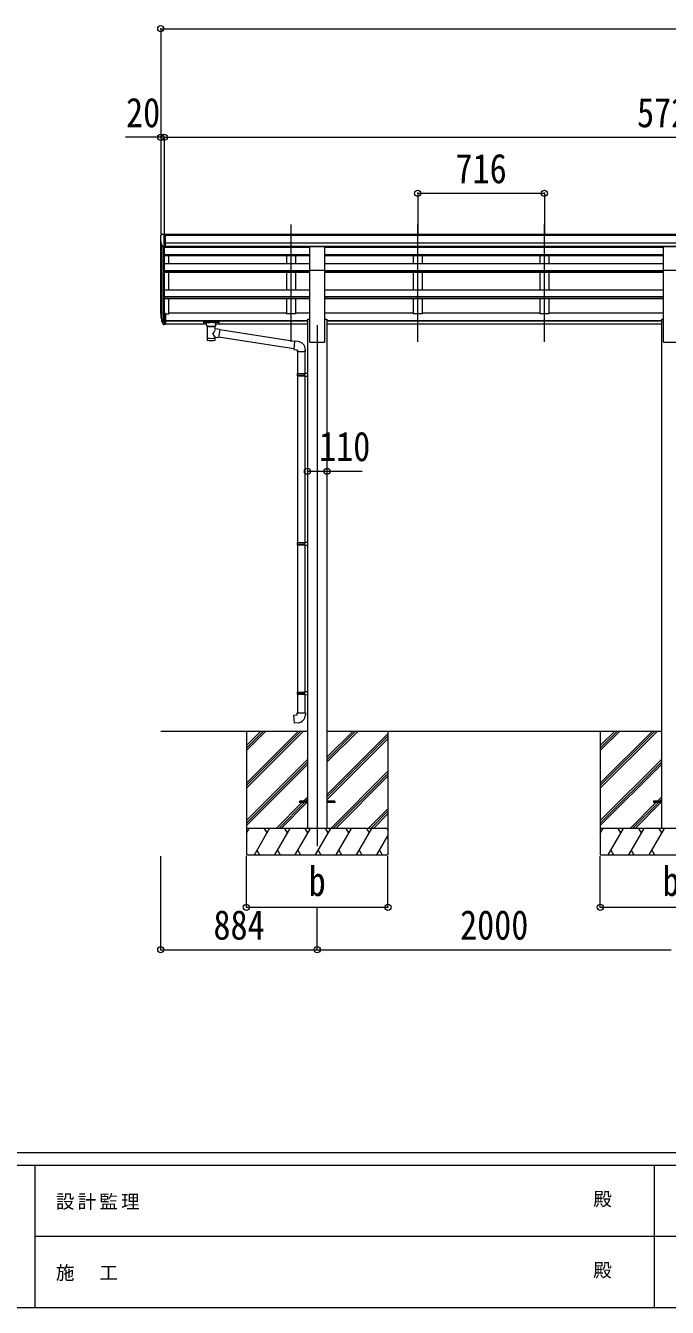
# Model space of a CAD drawing. Units: millimetres at full size, sheet at 1:35. Extents: x -9783 to 9892, y -6828 to 6752.
# Drawn here: x -4022 to -395, y -6828 to 421 of the extents above; entities that cross this region are included whole.
import ezdxf
from ezdxf.enums import TextEntityAlignment as Align

# ---------------------------------------------------------------- set-up
doc = ezdxf.new("R2010")
doc.units = ezdxf.units.MM
doc.header["$LTSCALE"] = 35
doc.header["$PDMODE"] = 32
doc.header["$PDSIZE"] = 35
for name, color, linetype, lineweight in [('0-0_0', 7, 'Continuous', 9), ('0-1_本体', 4, 'Continuous', 9), ('0-2_部品', 7, 'Continuous', 9), ('0-8_PARTS2', 2, 'Continuous', 9), ('0-A_寸法', 6, 'Continuous', 9), ('F-0_240', 7, 'Continuous', 9)]:
    doc.layers.add(name, color=color, linetype=linetype, lineweight=lineweight)
doc.styles.add('ＭＳ ゴシック', font='')
doc.styles.get('ＭＳ ゴシック').set_extended_font_data('MS Gothic')

msp = doc.modelspace()

# ---------------------------------------------------------------- linework, layer by layer
at = {"layer": '0-0_0'}
for p, q in [((-3258.13, -3569.07), (-2429.13, -3569.07)), ((-2774.13, -3569.07), (-2774.13, -4269.07)), ((-2774.13, -3863.25), (-2479.95, -3569.07)), ((-2774.13, -3877.39), (-2465.81, -3569.07)), ((-2774.13, -3891.53), (-2451.66, -3569.07)), ((-2774.13, -3679.4), (-2663.8, -3569.07)), ((-2774.13, -3665.26), (-2677.94, -3569.07)), ((-2774.13, -3651.12), (-2692.08, -3569.07)), ((-2319.13, -3744.9), (-2143.3, -3569.07)), ((-2319.13, -3730.76), (-2157.44, -3569.07)), ((-2319.13, -3716.62), (-2171.58, -3569.07)), ((-2319.13, -3569.07), (-429.13, -3569.07)), ((-2319.13, -3928.75), (-1974.13, -3583.75)), ((-2319.13, -3942.89), (-1974.13, -3597.89)), ((-2319.13, -3957.03), (-1974.13, -3612.04)), ((-1974.13, -3569.07), (-1974.13, -4269.07)), ((-774.13, -3569.07), (-774.13, -4269.07)), ((-774.13, -3863.25), (-479.95, -3569.07)), ((-774.13, -3877.39), (-465.81, -3569.07)), ((-774.13, -3891.53), (-451.66, -3569.07)), ((-774.13, -3679.4), (-663.8, -3569.07)), ((-774.13, -3665.26), (-677.94, -3569.07)), ((-774.13, -3651.12), (-692.08, -3569.07)), ((-2774.13, -4075.38), (-2429.13, -3730.38)), ((-2774.13, -4089.52), (-2429.13, -3744.53)), ((-2774.13, -4103.67), (-2429.13, -3758.67)), ((-774.13, -4075.38), (-429.13, -3730.38)), ((-774.13, -4089.52), (-429.13, -3744.53)), ((-774.13, -4103.67), (-429.13, -3758.67)), ((-2297.32, -4119.07), (-1974.13, -3795.88)), ((-2283.18, -4119.07), (-1974.13, -3810.03)), ((-2269.03, -4119.07), (-1974.13, -3824.17)), ((-2605.69, -4119.07), (-2460.19, -3973.57)), ((-2591.54, -4119.07), (-2446.04, -3973.57)), ((-2577.4, -4119.07), (-2431.9, -3973.57)), ((-2451.19, -3964.57), (-2429.13, -3942.51)), ((-2437.04, -3964.57), (-2429.13, -3956.66)), ((-605.69, -4119.07), (-460.19, -3973.57)), ((-591.54, -4119.07), (-446.04, -3973.57)), ((-577.4, -4119.07), (-431.9, -3973.57)), ((-451.19, -3964.57), (-429.13, -3942.51)), ((-437.04, -3964.57), (-429.13, -3956.66)), ((-2085.19, -4119.07), (-1974.13, -4008.01)), ((-2071.04, -4119.07), (-1974.13, -4022.16)), ((-2056.9, -4119.07), (-1974.13, -4036.3)), ((-1974.13, -4119.07), (-2774.13, -4119.07)), ((-2774.13, -4146.58), (-2758.25, -4119.07)), ((-2729.38, -4269.07), (-2642.78, -4119.07)), ((-2657.78, -4145.05), (-2672.78, -4119.07)), ((-2613.91, -4269.07), (-2527.31, -4119.07)), ((-2542.31, -4145.06), (-2557.31, -4119.07)), ((-2498.44, -4269.07), (-2411.84, -4119.07)), ((-2426.84, -4145.05), (-2441.84, -4119.07)), ((-2382.97, -4269.07), (-2296.37, -4119.07)), ((-2311.37, -4145.05), (-2326.37, -4119.07)), ((-2267.5, -4269.07), (-2180.9, -4119.07)), ((-2195.9, -4145.05), (-2210.9, -4119.07)), ((-2152.03, -4269.07), (-2065.43, -4119.07)), ((-2095.43, -4119.07), (-2080.43, -4145.05)), ((-1979.96, -4119.07), (-1974.13, -4129.17)), ((25.87, -4119.07), (-774.13, -4119.07)), ((-774.13, -4146.58), (-758.25, -4119.07)), ((-729.38, -4269.07), (-642.78, -4119.07)), ((-657.78, -4145.05), (-672.78, -4119.07)), ((-613.91, -4269.07), (-527.31, -4119.07)), ((-542.31, -4145.06), (-557.31, -4119.07)), ((-498.44, -4269.07), (-411.84, -4119.07)), ((-426.84, -4145.05), (-441.84, -4119.07)), ((-2036.56, -4269.07), (-1974.13, -4160.93)), ((-2774.13, -4269.07), (-1974.13, -4269.07)), ((-2714.38, -4243.09), (-2699.38, -4269.07)), ((-2598.91, -4243.09), (-2583.91, -4269.07)), ((-2483.44, -4243.09), (-2468.44, -4269.07)), ((-2367.97, -4243.09), (-2352.97, -4269.07)), ((-2252.5, -4243.09), (-2237.5, -4269.07)), ((-2137.03, -4243.09), (-2122.03, -4269.07)), ((-2021.56, -4243.09), (-2006.56, -4269.07)), ((-774.13, -4269.07), (25.87, -4269.07)), ((-714.38, -4243.09), (-699.38, -4269.07)), ((-598.91, -4243.09), (-583.91, -4269.07)), ((-483.44, -4243.09), (-468.44, -4269.07))]:
    msp.add_line(p, q, dxfattribs=at)
at = {"layer": '0-1_本体'}
for p, q in [((-3258.13, -1209.81), (-3258.13, -796.29)), ((-3231.63, -759.54), (2483.37, -759.54)), ((-3231.63, -764.9), (2483.37, -764.9)), ((-3253.84, -815.09), (-3253.84, -1234.07)), ((-3244.13, -830.45), (-3244.13, -1252.07)), ((-3238.13, -829.92), (-3238.13, -1207.64)), ((-3238.13, -831.42), (-2416.63, -831.42)), ((-3231.63, -808.42), (2483.37, -808.42)), ((-3231.63, -826.09), (2483.37, -826.09)), ((-2416.63, -828.46), (-3231.63, -828.46)), ((-2547.13, -828.46), (-2547.13, -831.42)), ((-2497.13, -828.46), (-2497.13, -831.42)), ((-2331.63, -828.46), (-416.63, -828.46)), ((-2331.63, -831.42), (-416.63, -831.42)), ((-1831.13, -828.46), (-1831.13, -831.42)), ((-1781.13, -828.46), (-1781.13, -831.42)), ((-1115.13, -828.46), (-1115.13, -831.42)), ((-1065.13, -828.46), (-1065.13, -831.42)), ((-3238.13, -873.37), (-2416.63, -873.37)), ((-3238.13, -875.07), (-2416.63, -875.07)), ((-3238.13, -878.85), (-2416.63, -878.85)), ((-3238.13, -924.28), (-2416.63, -924.28)), ((-3213.13, -924.28), (-3213.13, -878.85)), ((-2547.13, -878.85), (-2547.13, -924.28)), ((-2497.13, -878.85), (-2497.13, -924.28)), ((-2331.63, -873.37), (-416.63, -873.37)), ((-2331.63, -875.07), (-416.63, -875.07)), ((-2331.63, -878.85), (-416.63, -878.85)), ((-2331.63, -924.28), (-416.63, -924.28)), ((-1831.13, -878.85), (-1831.13, -924.28)), ((-1781.13, -878.85), (-1781.13, -924.28)), ((-1115.13, -878.85), (-1115.13, -924.28)), ((-1065.13, -878.85), (-1065.13, -924.28)), ((-3238.13, -964.86), (-2416.63, -964.86)), ((-3238.13, -966.55), (-2416.63, -966.55)), ((-3238.13, -973.42), (-2416.63, -973.42)), ((-3213.13, -1072.52), (-3213.13, -973.42)), ((-2547.13, -973.42), (-2547.13, -1072.52)), ((-2497.13, -973.42), (-2497.13, -1072.52)), ((-2416.63, -1369.07), (-2416.63, -962.12)), ((-2331.63, -1369.07), (-2331.63, -962.12)), ((-2331.63, -964.86), (-416.63, -964.86)), ((-2331.63, -966.55), (-416.63, -966.55)), ((-2331.63, -973.42), (-416.63, -973.42)), ((-1831.13, -973.42), (-1831.13, -1072.52)), ((-1781.13, -973.42), (-1781.13, -1072.52)), ((-1115.13, -973.42), (-1115.13, -1072.52)), ((-1065.13, -973.42), (-1065.13, -1072.52)), ((-416.63, -1369.07), (-416.63, -962.12)), ((-3238.13, -1072.52), (-2416.63, -1072.52)), ((-2331.63, -1072.52), (-416.63, -1072.52)), ((-3238.13, -1111.66), (-2416.63, -1111.66)), ((-3238.13, -1113.33), (-2416.63, -1113.33)), ((-3238.13, -1122.97), (-2416.63, -1122.97)), ((-3213.13, -1208.47), (-3213.13, -1122.97)), ((-2547.13, -1122.97), (-2547.13, -1208.47)), ((-2331.63, -1111.66), (-416.63, -1111.66)), ((-2331.63, -1113.33), (-416.63, -1113.33)), ((-2331.63, -1122.97), (-416.63, -1122.97)), ((-1831.13, -1122.97), (-1831.13, -1208.47)), ((-1115.13, -1122.97), (-1115.13, -1208.47)), ((-3231.63, -1208.47), (-3213.13, -1208.47)), ((-3213.13, -1203.25), (-2547.13, -1203.25)), ((-2497.13, -1203.25), (-2416.63, -1203.25)), ((-2331.63, -1203.25), (-1831.13, -1203.25)), ((-1781.13, -1203.25), (-1115.13, -1203.25)), ((-1065.13, -1203.25), (-416.63, -1203.25)), ((-3231.63, -1247.56), (-2429.13, -1247.56)), ((-3231.63, -1248.94), (-2429.13, -1248.94)), ((-3231.63, -1266.12), (-3000.13, -1266.12)), ((-2946.13, -1266.12), (-2429.13, -1266.12)), ((-2429.13, -1239.07), (-2429.13, -4119.07)), ((-2429.13, -1239.07), (-2416.63, -1239.07)), ((-2331.63, -1239.07), (-2319.13, -1239.07)), ((-2319.13, -1239.07), (-2319.13, -4119.07)), ((-2319.13, -1247.56), (-429.13, -1247.56)), ((-2319.13, -1248.94), (-429.13, -1248.94)), ((-2319.13, -1266.12), (-429.13, -1266.12)), ((-429.13, -1239.07), (-429.13, -4119.07)), ((-429.13, -1239.07), (-416.63, -1239.07)), ((-2416.63, -1369.07), (-2331.63, -1369.07)), ((-416.63, -1369.07), (-331.63, -1369.07))]:
    msp.add_line(p, q, dxfattribs=at)
for points in [[(-2497.13, -1122.97), (-2497.13, -1208.47), (-2547.13, -1208.47)], [(-1781.13, -1122.97), (-1781.13, -1208.47), (-1831.13, -1208.47)], [(-1065.13, -1122.97), (-1065.13, -1208.47), (-1115.13, -1208.47)]]:
    msp.add_lwpolyline(points, dxfattribs=at)
at = {"layer": '0-2_部品'}
for p, q in [((-3260.13, -767.3), (-3260.13, -767.93)), ((-3253.22, -758.5), (-3257.28, -764.31)), ((-3250.13, -757.93), (-3252.46, -758.08)), ((-3250.13, -757.93), (-3231.63, -757.93)), ((-3238.13, -830.92), (-3238.13, -757.93)), ((-3231.63, -757.93), (-3221.63, -758.02)), ((-3231.63, -829.92), (-3231.63, -757.93)), ((-3221.63, -760.12), (-3221.63, -758.02)), ((-3245.75, -829.1), (-3255.03, -813.04)), ((-3238.13, -830.92), (-3243.34, -830.6)), ((-3231.63, -829.92), (-3238.13, -829.92)), ((-2416.63, -827.96), (-2331.63, -827.96)), ((-2416.63, -962.11), (-2416.63, -827.96)), ((-2331.63, -962.11), (-2331.63, -827.96)), ((-416.63, -827.96), (-331.63, -827.96)), ((-416.63, -962.11), (-416.63, -827.96)), ((-2416.63, -962.11), (-2331.63, -962.11)), ((-416.63, -962.11), (-331.63, -962.11)), ((-3238.13, -1207.63), (-3238.13, -1269.51)), ((-3231.63, -1207.63), (-3238.13, -1207.63)), ((-3231.63, -1207.63), (-3231.63, -1268.69)), ((-3255.74, -1233.67), (-3245.57, -1252.84)), ((-3244.56, -1251.59), (-3254.32, -1233.18)), ((-3253.15, -1250.53), (-3245.57, -1268.01)), ((-3238.13, -1252.34), (-3243.26, -1252.34)), ((-3238.13, -1254.34), (-3242.97, -1254.34)), ((-3238.13, -1269.51), (-3242.97, -1269.51)), ((-3231.63, -1245.94), (-3238.13, -1245.94)), ((-3231.63, -1251.34), (-3238.13, -1251.34)), ((-3231.63, -1268.69), (-3238.13, -1268.69)), ((-3016.63, -1254.41), (-3016.63, -1265.17)), ((-3016.63, -1254.6), (-3016.63, -1256.14)), ((-3014.63, -1253.74), (-2931.63, -1253.74)), ((-3014.63, -1255.92), (-2931.63, -1255.92)), ((-3014.63, -1265.83), (-3000.13, -1265.83)), ((-3000.13, -1272.64), (-3000.13, -1262.36)), ((-2996.03, -1277.14), (-2996.04, -1357.43)), ((-2950.23, -1294.71), (-2950.23, -1277.13)), ((-2925.01, -1298.62), (-2950.23, -1294.71)), ((-2946.13, -1272.64), (-2946.13, -1262.36)), ((-2946.13, -1265.83), (-2931.63, -1265.83)), ((-2925.01, -1298.62), (-2932.03, -1343.88)), ((-2929.63, -1254.41), (-2929.63, -1265.17)), ((-2503.19, -1365.98), (-2925.3, -1300.5)), ((-2950.21, -1357.43), (-2950.23, -1340.8)), ((-2950.23, -1341.05), (-2932.03, -1343.88)), ((-2506.86, -1407.92), (-2931.74, -1342)), ((-2482.21, -1366.11), (-2503.04, -1364.28)), ((-2487.13, -1421.85), (-2441.13, -1421.85)), ((-2485.13, -1412.99), (-2485.13, -1546.98)), ((-2443.13, -1412.99), (-2443.13, -1544.43)), ((-2441.13, -1421.85), (-2441.13, -1410.93)), ((-2487.13, -1548.98), (-2486.13, -1546.98)), ((-2487.13, -1548.98), (-2443.13, -1548.98)), ((-2487.13, -1548.98), (-2487.13, -1556.98)), ((-2487.13, -1556.98), (-2443.13, -1556.98)), ((-2487.13, -1556.98), (-2486.13, -1558.98)), ((-2486.13, -1546.98), (-2443.13, -1546.98)), ((-2486.13, -1558.98), (-2443.13, -1558.98)), ((-2485.13, -1558.98), (-2485.13, -2503.17)), ((-2447.6, -1548.98), (-2448.03, -1546.98)), ((-2445.13, -1544.48), (-2429.13, -1544.01)), ((-2445.13, -1546.48), (-2445.13, -1544.48)), ((-2445.13, -1546.48), (-2443.13, -1546.48)), ((-2445.13, -1561.48), (-2445.13, -1559.48)), ((-2445.13, -1561.48), (-2429.13, -1561.95)), ((-2443.13, -1561.54), (-2443.13, -2500.61)), ((-2429.13, -1544.01), (-2429.13, -1561.95)), ((-2487.13, -2505.17), (-2486.13, -2503.17)), ((-2487.13, -2505.17), (-2443.13, -2505.17)), ((-2487.13, -2505.17), (-2487.13, -2513.17)), ((-2487.13, -2513.17), (-2443.13, -2513.17)), ((-2487.13, -2513.17), (-2486.13, -2515.17)), ((-2486.13, -2503.17), (-2443.13, -2503.17)), ((-2486.13, -2515.17), (-2443.13, -2515.17)), ((-2485.13, -2515.17), (-2485.13, -3348.33)), ((-2447.6, -2505.17), (-2448.03, -2503.17)), ((-2445.13, -2500.67), (-2429.13, -2500.2)), ((-2445.13, -2502.67), (-2445.13, -2500.67)), ((-2445.13, -2502.67), (-2443.13, -2502.67)), ((-2445.13, -2517.67), (-2445.13, -2515.67)), ((-2445.13, -2517.67), (-2429.13, -2518.14)), ((-2443.13, -2517.73), (-2443.13, -3345.77)), ((-2429.13, -2500.2), (-2429.13, -2518.14)), ((-2487.13, -3350.33), (-2486.13, -3348.33)), ((-2487.13, -3350.33), (-2443.13, -3350.33)), ((-2487.13, -3350.33), (-2487.13, -3358.33)), ((-2487.13, -3358.33), (-2443.13, -3358.33)), ((-2487.13, -3358.33), (-2486.13, -3360.33)), ((-2486.13, -3348.33), (-2443.13, -3348.33)), ((-2486.13, -3360.33), (-2443.13, -3360.33)), ((-2485.13, -3360.33), (-2485.13, -3466.47)), ((-2447.6, -3350.33), (-2448.03, -3348.33)), ((-2445.13, -3345.83), (-2429.13, -3345.36)), ((-2445.13, -3347.83), (-2445.13, -3345.83)), ((-2445.13, -3347.83), (-2443.13, -3347.83)), ((-2445.13, -3362.83), (-2445.13, -3360.83)), ((-2445.13, -3362.83), (-2429.13, -3363.3)), ((-2443.13, -3362.89), (-2443.13, -3466.47)), ((-2429.13, -3345.36), (-2429.13, -3363.3)), ((-2487.13, -3466.47), (-2441.13, -3466.47)), ((-2487.13, -3476.47), (-2487.13, -3466.47)), ((-2441.13, -3466.47), (-2441.13, -3477.39))]:
    msp.add_line(p, q, dxfattribs=at)
at = {"layer": '0-2_部品', "color": 4}
for p, q in [((-2474.13, -3964.57), (-2474.13, -3973.57)), ((-2429.13, -3964.57), (-2474.13, -3964.57)), ((-2429.13, -3973.57), (-2474.13, -3973.57)), ((-2274.13, -3964.57), (-2319.13, -3964.57)), ((-2274.13, -3973.57), (-2319.13, -3973.57)), ((-2274.13, -3964.57), (-2274.13, -3973.57)), ((-474.13, -3964.57), (-474.13, -3973.57)), ((-429.13, -3964.57), (-474.13, -3964.57)), ((-429.13, -3973.57), (-474.13, -3973.57))]:
    msp.add_line(p, q, dxfattribs=at)
at = {"layer": '0-2_部品'}
for points in [[(-3016.63, -1254.41), (-3016.59, -1254.21), (-3016.51, -1254.07), (-3016.41, -1253.98), (-3016.31, -1253.92), (-3016.19, -1253.87), (-3015.89, -1253.81), (-3015.4, -1253.77), (-3014.86, -1253.74), (-3014.63, -1253.74)], [(-3016.63, -1265.17), (-3016.59, -1265.36), (-3016.51, -1265.5), (-3016.41, -1265.59), (-3016.31, -1265.65), (-3016.19, -1265.7), (-3015.89, -1265.76), (-3015.4, -1265.81), (-3014.86, -1265.83), (-3014.63, -1265.83)], [(-3000.09, -1272.58), (-3000.11, -1272.94), (-2999.87, -1273.9), (-2999.35, -1274.78), (-2998.54, -1275.62), (-2997.43, -1276.41), (-2996.03, -1277.14)], [(-2950.23, -1277.13), (-2950, -1277.03), (-2948.64, -1276.3), (-2947.53, -1275.45), (-2946.77, -1274.59), (-2946.31, -1273.69), (-2946.14, -1272.8)], [(-2931.63, -1253.74), (-2931.28, -1253.75), (-2930.75, -1253.77), (-2930.3, -1253.82), (-2929.99, -1253.9), (-2929.82, -1254), (-2929.7, -1254.14), (-2929.64, -1254.32), (-2929.63, -1254.41)], [(-2931.63, -1265.83), (-2931.28, -1265.83), (-2930.75, -1265.8), (-2930.3, -1265.75), (-2929.99, -1265.67), (-2929.82, -1265.57), (-2929.7, -1265.44), (-2929.64, -1265.26), (-2929.63, -1265.17)], [(-2503.04, -1364.28), (-2507.05, -1410.11), (-2487.13, -1411.85), (-2487.13, -1421.85)], [(-2447.6, -1548.98), (-2447.6, -1556.98), (-2448.03, -1558.98)], [(-2445.13, -1559.48), (-2443.13, -1559.48), (-2443.13, -1546.48)], [(-2447.6, -2505.17), (-2447.6, -2513.17), (-2448.03, -2515.17)], [(-2445.13, -2515.67), (-2443.13, -2515.67), (-2443.13, -2502.67)], [(-2447.6, -3350.33), (-2447.6, -3358.33), (-2448.03, -3360.33)], [(-2445.13, -3360.83), (-2443.13, -3360.83), (-2443.13, -3347.83)], [(-2482.21, -3522.22), (-2503.04, -3524.04), (-2507.05, -3478.21), (-2487.13, -3476.47)]]:
    msp.add_lwpolyline(points, dxfattribs=at)
for centre, radius, start, end in [((-3257.13, -767.3), 3, 93, 180), ((-3058.13, -767.93), 202, 180, 192.90261), ((-3252.4, -759.07), 1, 93.5, 145), ((-3243.15, -827.6), 3, 210, 266.5), ((-3169.47, -1211.5), 89.07, 174.49576, 194.41188), ((-3170.18, -1207.22), 88.05, 177.22392, 197.21071), ((-3124.91, -1214.45), 133.22, 183.27987, 195.71302), ((-3242.97, -1251.34), 3, 210, 270), ((-3242.97, -1266.51), 3, 210, 270), ((-3243.26, -1250.84), 1.5, 210, 270), ((-2486.13, -1410.93), 45, 0, 85), ((-2486.13, -3477.39), 45, 275, 0)]:
    msp.add_arc(centre, radius, start, end, dxfattribs=at)
for centre, major_axis, ratio, start_param, end_param in [((-3014.63, -1256.14), (2, 0), 0.109601, 1.5707963, 3.1415927), ((-2973.13, -1262.36), (27, 0), 0.122176, 6.2831853, 9.424778), ((-2973.12, -1277.59), (-22.91, 0.42), 0.072511, 0.0008029, 1.5715993), ((-2973.12, -1279.22), (-22.91, 0.42), 0.072511, 0.0008029, 1.5715993), ((-2973.14, -1277.59), (22.92, 0.42), 0.07247, 4.71158, 6.2823764), ((-2973.14, -1279.22), (22.92, 0.42), 0.07247, 4.71158, 6.2823764), ((-2973.13, -1321.25), (-22.81, -26.62), 0.234429, 1.6855472, 3.1268519), ((-2962.13, -1272.64), (16, 0), 0.361356, 6.2636979, 6.2831853), ((-2931.63, -1256.14), (2, 0), 0.109601, 0, 1.5707963), ((-2973.13, -1357.43), (22.92, 0), 0.101955, 3.1415499, 6.2833984), ((-2973.13, -1344.99), (22.91, 0), 0.122865, 3.1415927, 6.2831853), ((-2970.57, -1318.61), (20.32, -22.25), 0.045535, 0.0389954, 1.3075346)]:
    msp.add_ellipse(centre, major_axis=major_axis, ratio=ratio, start_param=start_param, end_param=end_param, dxfattribs=at)
at = {"layer": '0-8_PARTS2'}
for p, q in [((-2522.13, -1366.73), (-2522.13, -704.2)), ((-1806.13, -1366.73), (-1806.13, -704.2)), ((-1090.13, -1366.73), (-1090.13, -704.2)), ((-2374.13, -1272.93), (-2374.13, -4219.07))]:
    msp.add_line(p, q, dxfattribs=at)
at = {"layer": '0-A_寸法'}
for p, q in [((-3258.13, 403.26), (-3258.13, -210.89)), ((-3258.13, 403.26), (8237.87, 403.26)), ((-3258.13, -210.89), (-3458.13, -210.89)), ((-3258.13, -210.89), (-3258.13, -756.52)), ((-3238.13, -210.89), (-3258.13, -210.89)), ((-3238.13, -210.89), (-3238.13, -756.52)), ((-3238.13, -210.89), (2489.87, -210.89)), ((-3238.13, -210.89), (-3238.13, -756.52)), ((-1806.13, -527.51), (-1806.13, -756.52)), ((-1806.13, -527.51), (-1090.13, -527.51)), ((-1090.13, -527.51), (-1090.13, -756.52)), ((-2429.13, -2099.25), (-2319.13, -2099.25)), ((-2319.13, -2099.25), (-2119.13, -2099.25)), ((-3258.13, -4805.44), (-3258.13, -4276.49)), ((-2774.13, -4565.46), (-2774.13, -4276.49)), ((-1974.13, -4565.46), (-1974.13, -4276.49)), ((-774.13, -4565.46), (-774.13, -4276.49)), ((-2774.13, -4565.46), (-1974.13, -4565.46)), ((-2374.13, -4805.44), (-2374.13, -4565.46)), ((-774.13, -4565.46), (25.87, -4565.46)), ((-3258.13, -4805.44), (-2374.13, -4805.44)), ((-2374.13, -4805.44), (-374.13, -4805.44))]:
    msp.add_line(p, q, dxfattribs=at)
for p in [(-3258.13, 403.26), (-3258.13, -210.89), (-3238.13, -210.89), (-1806.13, -527.51), (-1090.13, -527.51), (-2429.13, -2099.25), (-2319.13, -2099.25), (-2774.13, -4565.46), (-1974.13, -4565.46), (-774.13, -4565.46), (-3258.13, -4805.44), (-2374.13, -4805.44)]:
    msp.add_point(p, dxfattribs=at)
at = {"layer": 'F-0_240', "color": 5}
for p, q in [((-9783.03, -5953.1), (9396.97, -5953.1)), ((-9783.03, -6023.1), (6285.75, -6023.1)), ((-3969.25, -6023.1), (-3969.25, -6828.1)), ((-469.25, -6023.1), (-469.25, -6828.1)), ((-3969.25, -6425.6), (3205.75, -6425.6)), ((-9783.03, -6828.1), (9396.97, -6828.1))]:
    msp.add_line(p, q, dxfattribs=at)

# ---------------------------------------------------------------- texts
at = {"layer": '0-A_寸法', "color": 7, "style": 'ＭＳ ゴシック', "width": 0.85}
for s, p in [('20', (-3454.38, -203.89)), ('5728', (-566.63, -203.89)), ('716', (-1592.5, -520.51)), ('110', (-2363.5, -2092.25)), ('b', (-2422.25, -4551.09)), ('b', (-422.25, -4551.09)), ('884', (-2960.5, -4798.44)), ('2000', (-1566.63, -4798.44))]:
    msp.add_text(s, height=166.8, dxfattribs=at).set_placement(p, align=Align.BOTTOM_LEFT)
at = {"layer": 'F-0_240', "style": 'ＭＳ ゴシック'}
for p in [(-814.24, -6276.85), (-814.24, -6679.35)]:
    msp.add_text('殿', height=76.98, dxfattribs=at).set_placement(p, align=Align.BOTTOM_LEFT)
at = {"layer": 'F-0_240', "char_height": 76.98, "attachment_point": 7, "style": 'ＭＳ ゴシック'}
for s, insert in [('\\T1.17;設計監理', (-3851.04, -6276.85)), ('\\T1.17;施\u3000工', (-3851.04, -6679.35))]:
    msp.add_mtext(s, dxfattribs=dict(at, insert=insert))

doc.saveas('drawing.dxf')
